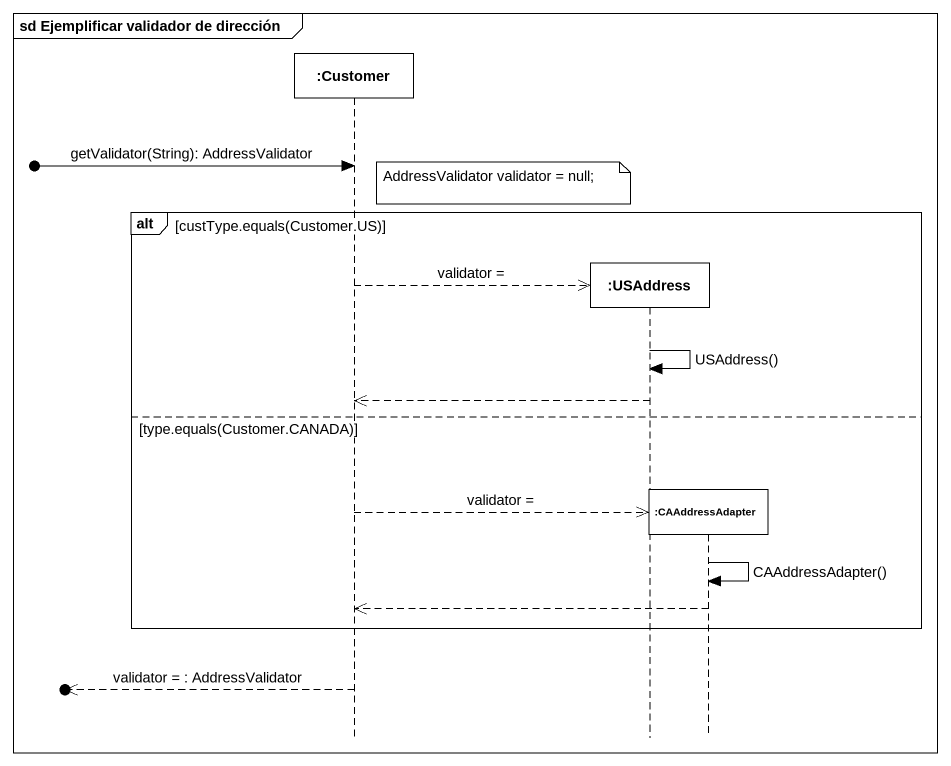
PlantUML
@startuml
mainframe sd Ejemplificar validador de dirección
hide footbox
participant ":Customer" as Customer
participant ":USAddress" as USAddress
participant ":CAAddressAdapter" as CAAddressAdapter

[o-> Customer : getValidator(String): AddressValidator
note left of USAddress : AddressValidator validator = null;
alt custType.equals(Customer.US)
  Customer -->> USAddress ** : validator =
  USAddress -> USAddress : USAddress()
  USAddress -->> Customer
else type.equals(Customer.CANADA)
  Customer -->> CAAddressAdapter ** : validator =
  CAAddressAdapter -> CAAddressAdapter : CAAddressAdapter()
  CAAddressAdapter -->> Customer
end
[o<<-- Customer : validator = : AddressValidator
@enduml
